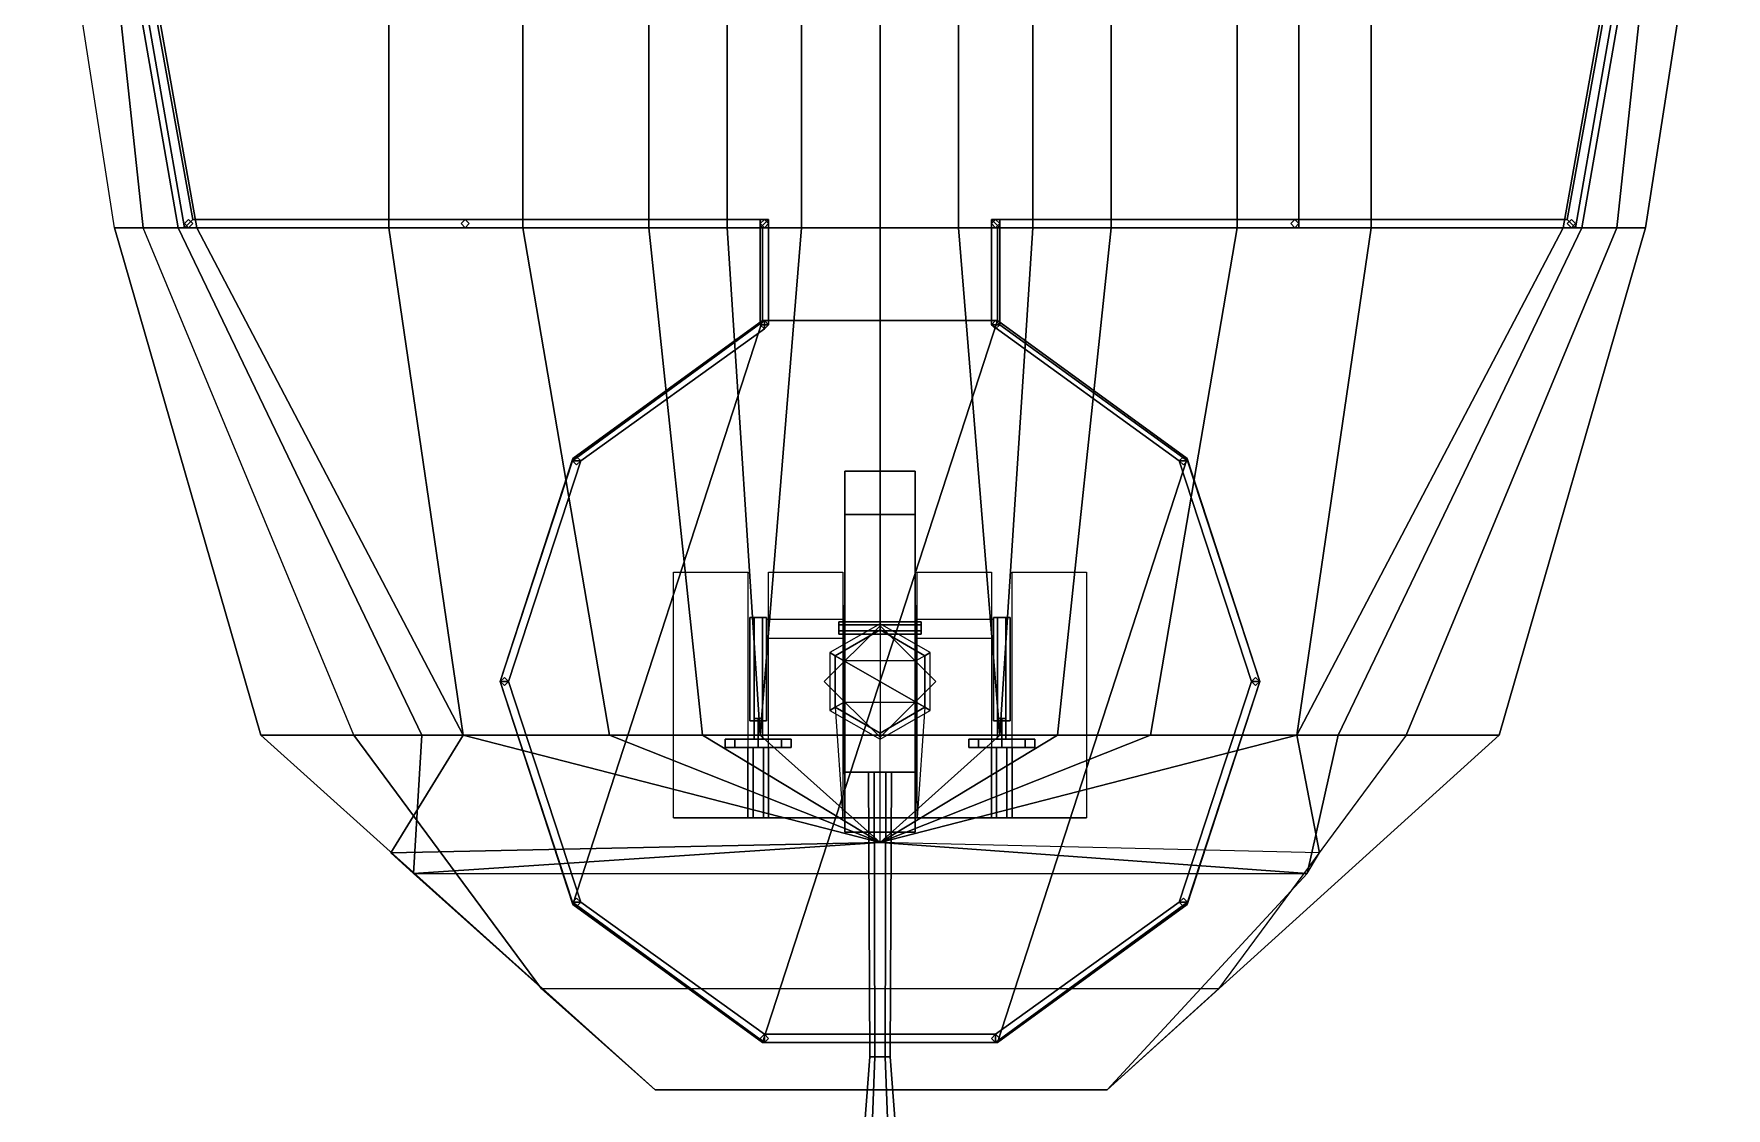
# Model space of a CAD drawing. Header units: millimetres. Extents: x -4.6 to 4.5, y -55.1 to 27.3.
# Drawn here: x -4.1 to 4.1, y -27.56 to -22.35 of the extents above; entities that cross this region are included whole.
import ezdxf

# ---------------------------------------------------------------- set-up
doc = ezdxf.new("R2010")
doc.units = ezdxf.units.MM
for name, color, linetype in [('gun', 1, 'Continuous'), ('h2', 7, 'Continuous'), ('sleeve', 5, 'Continuous'), ('turret', 2, 'Continuous')]:
    doc.layers.add(name, color=color, linetype=linetype)

msp = doc.modelspace()

# ---------------------------------------------------------------- linework, layer by layer
for points in [[(2.03, -23.29, 1.59), (2.03, -16.83, 1.02), (2.03, -16.83, 3.67), (2.03, -23.29, 4.07)], [(-4.1, -20.77, 2.39), (-3.84, -20.77, 1.37), (-3.4, -23.29, 1.59), (-3.71, -23.29, 2.63)], [(-3.84, -20.77, 1.37), (-3.76, -20.77, 1.09), (-3.31, -23.29, 1.28), (-3.4, -23.29, 1.59)], [(3.57, -23.29, 4.07), (3.84, -20.77, 3.92), (-3.84, -20.77, 3.92), (-3.57, -23.29, 4.07)], [(-3.57, -23.29, 4.07), (-3.84, -20.77, 3.92), (3.84, -20.77, 3.92), (3.57, -23.29, 4.07)], [(-3.76, -20.77, 1.09), (-2.38, -20.77, 0.19), (-2.38, -23.29, 0.8), (-3.31, -23.29, 1.28)], [(-2.38, -20.77, 0.19), (-1.73, -20.77, -0.29), (-1.73, -23.29, 0.56), (-2.38, -23.29, 0.8)], [(-1.73, -20.77, -0.29), (-1.12, -20.77, -0.92), (-1.12, -23.29, 0.38), (-1.73, -23.29, 0.56)], [(-1.12, -20.77, -0.92), (-0.74, -20.77, -1.61), (-0.74, -23.29, 0.3), (-1.12, -23.29, 0.38)], [(-0.74, -20.77, -1.61), (-0.38, -20.77, -2.73), (-0.38, -23.29, 0.22), (-0.74, -23.29, 0.3)], [(0, -23.29, 0.17), (-0.38, -23.29, 0.22), (-0.38, -20.77, -2.73), (0, -20.77, -4.35)], [(-3.37, -23.29, 4.87), (-3.6, -21.97, 4.8), (-3.56, -21.97, 4.8), (-3.33, -23.25, 4.87)], [(-3.33, -23.25, 4.87), (-3.56, -21.97, 4.8), (-3.6, -21.97, 4.8), (-3.37, -23.29, 4.87)], [(3.33, -23.25, 4.87), (3.56, -21.97, 4.8), (3.6, -21.97, 4.8), (3.37, -23.29, 4.87)], [(3.37, -23.29, 4.87), (3.6, -21.97, 4.8), (3.56, -21.97, 4.8), (3.33, -23.25, 4.87)], [(0, -22.44, -4.65), (0, -22.18, -4.67), (0, -22.18, -3.36), (0, -22.44, -3.75)], [(0, -22.44, -3.75), (0, -22.18, -3.36), (0, -22.18, -4.67), (0, -22.44, -4.65)], [(0, -23.02, -4.16), (0, -22.44, -3.75), (0, -22.44, -4.65), (0, -23.02, -4.59)], [(0, -23.02, -4.59), (0, -22.44, -4.65), (0, -22.44, -3.75), (0, -23.02, -4.16)], [(0, -23.6, -4.5), (0, -23.02, -4.59), (0, -23.02, -4.16), (0, -23.6, -3.99)], [(0, -23.6, -3.99), (0, -23.02, -4.16), (0, -23.02, -4.59), (0, -23.6, -4.5)], [(-0.58, -23.29, 4.87), (-3.37, -23.29, 4.87), (-3.33, -23.25, 4.87), (-0.54, -23.25, 4.87)], [(-0.54, -23.25, 4.87), (-3.33, -23.25, 4.87), (-3.37, -23.29, 4.87), (-0.58, -23.29, 4.87)], [(-3.35, -23.25, 4.06), (-3.37, -23.27, 4.06), (-3.37, -23.27, 4.87), (-3.35, -23.25, 4.87)], [(-3.37, -23.27, 4.06), (-3.35, -23.29, 4.06), (-3.35, -23.29, 4.87), (-3.37, -23.27, 4.87)], [(-3.33, -23.27, 4.06), (-3.35, -23.25, 4.06), (-3.35, -23.25, 4.87), (-3.33, -23.27, 4.87)], [(-3.35, -23.29, 4.06), (-3.33, -23.27, 4.06), (-3.33, -23.27, 4.87), (-3.35, -23.29, 4.87)], [(-2.01, -23.25, 4.06), (-2.03, -23.27, 4.06), (-2.03, -23.27, 4.87), (-2.01, -23.25, 4.87)], [(-2.03, -23.27, 4.06), (-2.01, -23.29, 4.06), (-2.01, -23.29, 4.87), (-2.03, -23.27, 4.87)], [(-1.99, -23.27, 4.06), (-2.01, -23.25, 4.06), (-2.01, -23.25, 4.87), (-1.99, -23.27, 4.87)], [(-2.01, -23.29, 4.06), (-1.99, -23.27, 4.06), (-1.99, -23.27, 4.87), (-2.01, -23.29, 4.87)], [(-0.58, -23.76, 5.47), (-0.58, -23.25, 4.87), (-0.54, -23.25, 4.87), (-0.54, -23.76, 5.47)], [(-0.54, -23.76, 5.47), (-0.54, -23.25, 4.87), (-0.58, -23.25, 4.87), (-0.58, -23.76, 5.47)], [(-0.56, -23.25, 4.06), (-0.58, -23.27, 4.06), (-0.58, -23.27, 4.87), (-0.56, -23.25, 4.87)], [(-0.58, -23.27, 4.06), (-0.56, -23.29, 4.06), (-0.56, -23.29, 4.87), (-0.58, -23.27, 4.87)], [(-0.54, -23.27, 4.06), (-0.56, -23.25, 4.06), (-0.56, -23.25, 4.87), (-0.54, -23.27, 4.87)], [(-0.56, -23.29, 4.06), (-0.54, -23.27, 4.06), (-0.54, -23.27, 4.87), (-0.56, -23.29, 4.87)], [(0.58, -23.76, 5.47), (0.58, -23.25, 4.87), (0.54, -23.25, 4.87), (0.54, -23.76, 5.47)], [(0.54, -23.76, 5.47), (0.54, -23.25, 4.87), (0.58, -23.25, 4.87), (0.58, -23.76, 5.47)], [(0.56, -23.25, 4.06), (0.54, -23.27, 4.06), (0.54, -23.27, 4.87), (0.56, -23.25, 4.87)], [(0.58, -23.29, 4.87), (3.37, -23.29, 4.87), (3.33, -23.25, 4.87), (0.54, -23.25, 4.87)], [(0.54, -23.25, 4.87), (3.33, -23.25, 4.87), (3.37, -23.29, 4.87), (0.58, -23.29, 4.87)], [(0.54, -23.27, 4.06), (0.56, -23.29, 4.06), (0.56, -23.29, 4.87), (0.54, -23.27, 4.87)], [(0.58, -23.27, 4.06), (0.56, -23.25, 4.06), (0.56, -23.25, 4.87), (0.58, -23.27, 4.87)], [(0.56, -23.29, 4.06), (0.58, -23.27, 4.06), (0.58, -23.27, 4.87), (0.56, -23.29, 4.87)], [(2.01, -23.25, 4.06), (1.99, -23.27, 4.06), (1.99, -23.27, 4.87), (2.01, -23.25, 4.87)], [(1.99, -23.27, 4.06), (2.01, -23.29, 4.06), (2.01, -23.29, 4.87), (1.99, -23.27, 4.87)], [(2.03, -23.27, 4.06), (2.01, -23.25, 4.06), (2.01, -23.25, 4.87), (2.03, -23.27, 4.87)], [(2.01, -23.29, 4.06), (2.03, -23.27, 4.06), (2.03, -23.27, 4.87), (2.01, -23.29, 4.87)], [(3.35, -23.25, 4.06), (3.33, -23.27, 4.06), (3.33, -23.27, 4.87), (3.35, -23.25, 4.87)], [(3.33, -23.27, 4.06), (3.35, -23.29, 4.06), (3.35, -23.29, 4.87), (3.33, -23.27, 4.87)], [(3.37, -23.27, 4.06), (3.35, -23.25, 4.06), (3.35, -23.25, 4.87), (3.37, -23.27, 4.87)], [(3.35, -23.29, 4.06), (3.37, -23.27, 4.06), (3.37, -23.27, 4.87), (3.35, -23.29, 4.87)], [(-3.71, -23.29, 2.63), (-3.4, -23.29, 1.59), (-2.22, -25.75, 1.73), (-3, -25.75, 2.77)], [(-3.57, -23.29, 4.07), (-3.71, -23.29, 2.63), (-3, -25.75, 2.77), (-2.55, -25.75, 4.15)], [(-3.4, -23.29, 1.59), (-3.31, -23.29, 1.28), (-2.02, -25.75, 1.46), (-2.22, -25.75, 1.73)], [(-3.31, -23.29, 1.28), (-2.38, -23.29, 0.8), (-2.02, -25.75, 1.46)], [(-2.38, -23.29, 0.8), (-1.73, -23.29, 0.56), (-1.31, -25.75, 1.31), (-2.02, -25.75, 1.46)], [(-1.73, -23.29, 0.56), (-1.12, -23.29, 0.38), (-0.86, -25.75, 1.25), (-1.31, -25.75, 1.31)], [(-1.12, -23.29, 0.38), (-0.74, -23.29, 0.3), (-0.58, -25.75, 1.24), (-0.86, -25.75, 1.25)], [(-0.74, -23.29, 0.3), (-0.38, -23.29, 0.22), (-0.58, -25.75, 1.24)], [(0, -25.75, 1.24), (-0.58, -25.75, 1.24), (-0.38, -23.29, 0.22), (0, -23.29, 0.17)], [(-0.5686, -23.74, 4.66), (-0.5686, -23.29, 4.07), (0.5686, -23.29, 4.07), (0.5686, -23.74, 4.66)], [(0.5686, -23.74, 4.66), (0.5686, -23.29, 4.07), (-0.5686, -23.29, 4.07), (-0.5686, -23.74, 4.66)], [(0, -24.1, -4.39), (0, -23.6, -4.5), (0, -23.6, -3.99), (0, -24.1, -3.99)], [(0, -24.1, -3.99), (0, -23.6, -3.99), (0, -23.6, -4.5), (0, -24.1, -4.39)], [(0, -24.2, -0.01), (0, -23.61, -0.01), (0, -23.61, -0.15), (0, -24.2, -0.15)], [(0, -24.2, -0.15), (0, -23.61, -0.15), (0, -23.61, -0.01), (0, -24.2, -0.01)], [(0, -24.94, -3.87), (0, -23.64, -3.87), (0, -23.64, -0.15), (0, -24.94, -0.15)], [(0, -24.94, -0.15), (0, -23.64, -0.15), (0, -23.64, -3.87), (0, -24.94, -3.87)], [(-1.4886, -26.5715, 4.66), (-0.5686, -23.7401, 4.66), (-1.4886, -24.4085, 4.66), (-1.84, -25.49, 4.66)], [(-1.84, -25.49, 4.66), (-1.4886, -24.4085, 4.66), (-0.5686, -23.7401, 4.66), (-1.4886, -26.5715, 4.66)], [(-1.45, -24.42, 5.47), (-0.56, -23.78, 5.47), (-0.56, -23.74, 5.47), (-1.49, -24.42, 5.47)], [(-1.49, -24.42, 5.47), (-0.56, -23.74, 5.47), (-0.56, -23.78, 5.47), (-1.45, -24.42, 5.47)], [(-0.5686, -27.2399, 4.66), (0.5686, -23.7401, 4.66), (-0.5686, -23.7401, 4.66), (-1.4886, -26.5715, 4.66)], [(-1.4886, -26.5715, 4.66), (-0.5686, -23.7401, 4.66), (0.5686, -23.7401, 4.66), (-0.5686, -27.2399, 4.66)], [(-0.56, -23.74, 4.66), (-0.58, -23.76, 4.66), (-0.58, -23.76, 5.47), (-0.56, -23.74, 5.47)], [(-0.58, -23.76, 4.66), (-0.56, -23.78, 4.66), (-0.56, -23.78, 5.47), (-0.58, -23.76, 5.47)], [(0.5686, -27.2399, 4.66), (1.4886, -24.4085, 4.66), (0.5686, -23.7401, 4.66), (-0.5686, -27.2399, 4.66)], [(-0.5686, -27.2399, 4.66), (0.5686, -23.7401, 4.66), (1.4886, -24.4085, 4.66), (0.5686, -27.2399, 4.66)], [(-0.54, -23.76, 4.66), (-0.56, -23.74, 4.66), (-0.56, -23.74, 5.47), (-0.54, -23.76, 5.47)], [(-0.56, -23.78, 4.66), (-0.54, -23.76, 4.66), (-0.54, -23.76, 5.47), (-0.56, -23.78, 5.47)], [(0.56, -23.74, 4.66), (0.54, -23.76, 4.66), (0.54, -23.76, 5.47), (0.56, -23.74, 5.47)], [(1.45, -24.42, 5.47), (0.54, -23.76, 5.47), (0.58, -23.76, 5.47), (1.49, -24.42, 5.47)], [(1.49, -24.42, 5.47), (0.58, -23.76, 5.47), (0.54, -23.76, 5.47), (1.45, -24.42, 5.47)], [(0.54, -23.76, 4.66), (0.56, -23.78, 4.66), (0.56, -23.78, 5.47), (0.54, -23.76, 5.47)], [(0.58, -23.76, 4.66), (0.56, -23.74, 4.66), (0.56, -23.74, 5.47), (0.58, -23.76, 5.47)], [(0.56, -23.78, 4.66), (0.58, -23.76, 4.66), (0.58, -23.76, 5.47), (0.56, -23.78, 5.47)], [(0, -23.99, -0.01), (0, -23.82, -0.01), (0, -23.82, 0.41), (0, -23.99, 0.48)], [(0, -23.99, 0.48), (0, -23.82, 0.41), (0, -23.82, -0.01), (0, -23.99, -0.01)], [(0, -24.94, -4.12), (0, -24.18, -4.35), (0, -24.18, -3.87), (0, -24.94, -3.87)], [(0, -24.94, -3.87), (0, -24.18, -3.87), (0, -24.18, -4.35), (0, -24.94, -4.12)], [(-1.8, -25.49, 5.47), (-1.45, -24.42, 5.47), (-1.49, -24.42, 5.47), (-1.84, -25.49, 5.47)], [(-1.84, -25.49, 5.47), (-1.49, -24.42, 5.47), (-1.45, -24.42, 5.47), (-1.8, -25.49, 5.47)], [(-1.47, -24.4, 4.66), (-1.49, -24.42, 4.66), (-1.49, -24.42, 5.47), (-1.47, -24.4, 5.47)], [(-1.49, -24.42, 4.66), (-1.47, -24.44, 4.66), (-1.47, -24.44, 5.47), (-1.49, -24.42, 5.47)], [(-1.45, -24.42, 4.66), (-1.47, -24.4, 4.66), (-1.47, -24.4, 5.47), (-1.45, -24.42, 5.47)], [(-1.47, -24.44, 4.66), (-1.45, -24.42, 4.66), (-1.45, -24.42, 5.47), (-1.47, -24.44, 5.47)], [(1.4886, -26.5715, 4.66), (1.84, -25.49, 4.66), (1.4886, -24.4085, 4.66), (0.5686, -27.2399, 4.66)], [(0.5686, -27.2399, 4.66), (1.4886, -24.4085, 4.66), (1.84, -25.49, 4.66), (1.4886, -26.5715, 4.66)], [(1.47, -24.4, 4.66), (1.45, -24.42, 4.66), (1.45, -24.42, 5.47), (1.47, -24.4, 5.47)], [(1.84, -25.49, 5.47), (1.49, -24.42, 5.47), (1.45, -24.42, 5.47), (1.8, -25.49, 5.47)], [(1.8, -25.49, 5.47), (1.45, -24.42, 5.47), (1.49, -24.42, 5.47), (1.84, -25.49, 5.47)], [(1.45, -24.42, 4.66), (1.47, -24.44, 4.66), (1.47, -24.44, 5.47), (1.45, -24.42, 5.47)], [(1.49, -24.42, 4.66), (1.47, -24.4, 4.66), (1.47, -24.4, 5.47), (1.49, -24.42, 5.47)], [(1.47, -24.44, 4.66), (1.49, -24.42, 4.66), (1.49, -24.42, 5.47), (1.47, -24.44, 5.47)], [(0, -25.22, -0.42), (0, -24.94, -0.15), (0, -24.94, -4.12), (0, -25.24, -3.87)], [(0, -25.24, -3.87), (0, -24.94, -4.12), (0, -24.94, -0.15), (0, -25.22, -0.42)], [(0, -25.22, 4.13), (-0.27, -25.49, 4.14), (-0.27, -25.49, 4.66), (0, -25.22, 4.66)], [(0.27, -25.49, 4.14), (0, -25.22, 4.13), (0, -25.22, 4.66), (0.27, -25.49, 4.66)], [(-1.82, -25.47, 4.66), (-1.84, -25.49, 4.66), (-1.84, -25.49, 5.47), (-1.82, -25.47, 5.47)], [(-1.49, -26.56, 5.47), (-1.84, -25.49, 5.47), (-1.8, -25.49, 5.47), (-1.45, -26.56, 5.47)], [(-1.45, -26.56, 5.47), (-1.8, -25.49, 5.47), (-1.84, -25.49, 5.47), (-1.49, -26.56, 5.47)], [(-1.84, -25.49, 4.66), (-1.82, -25.51, 4.66), (-1.82, -25.51, 5.47), (-1.84, -25.49, 5.47)], [(-1.8, -25.49, 4.66), (-1.82, -25.47, 4.66), (-1.82, -25.47, 5.47), (-1.8, -25.49, 5.47)], [(-1.82, -25.51, 4.66), (-1.8, -25.49, 4.66), (-1.8, -25.49, 5.47), (-1.82, -25.51, 5.47)], [(-0.27, -25.49, 4.14), (0, -25.76, 4.15), (0, -25.76, 4.66), (-0.27, -25.49, 4.66)], [(0, -25.76, 4.15), (0.27, -25.49, 4.14), (0.27, -25.49, 4.66), (0, -25.76, 4.66)], [(1.45, -26.56, 5.47), (1.8, -25.49, 5.47), (1.84, -25.49, 5.47), (1.49, -26.56, 5.47)], [(1.49, -26.56, 5.47), (1.84, -25.49, 5.47), (1.8, -25.49, 5.47), (1.45, -26.56, 5.47)], [(1.82, -25.47, 4.66), (1.8, -25.49, 4.66), (1.8, -25.49, 5.47), (1.82, -25.47, 5.47)], [(1.8, -25.49, 4.66), (1.82, -25.51, 4.66), (1.82, -25.51, 5.47), (1.8, -25.49, 5.47)], [(1.84, -25.49, 4.66), (1.82, -25.47, 4.66), (1.82, -25.47, 5.47), (1.84, -25.49, 5.47)], [(1.82, -25.51, 4.66), (1.84, -25.49, 4.66), (1.84, -25.49, 5.47), (1.82, -25.51, 5.47)], [(0, -26.27, 1.48), (0, -26.27, 1.48), (0.58, -25.75, 1.24)], [(0, -25.75, 1.24), (0.58, -25.75, 1.24), (0, -26.27, 1.48)], [(0, -26.27, 1.48), (0, -26.27, 1.48), (0.58, -25.75, 1.24), (0.86, -25.75, 1.25)], [(0, -26.27, 1.48), (0, -26.27, 1.48), (0.86, -25.75, 1.25), (1.31, -25.75, 1.31)], [(2.13, -26.32, 1.54), (0, -26.27, 1.48), (2.02, -25.75, 1.46)], [(0, -26.27, 1.48), (0, -26.27, 1.48), (1.31, -25.75, 1.31), (2.02, -25.75, 1.46)], [(1.64, -26.98, 4.27), (1.1, -27.47, 3.08), (3, -25.75, 2.77), (2.55, -25.75, 4.15)], [(1.1, -27.47, 3.08), (2.07, -26.42, 1.84), (2.22, -25.75, 1.73), (3, -25.75, 2.77)], [(2.07, -26.42, 1.84), (2.13, -26.32, 1.54), (2.02, -25.75, 1.46), (2.22, -25.75, 1.73)], [(-1.09, -27.47, 3.08), (-2.26, -26.42, 1.84), (2.07, -26.42, 1.84), (1.1, -27.47, 3.08)], [(-1.47, -26.54, 4.66), (-1.49, -26.56, 4.66), (-1.49, -26.56, 5.47), (-1.47, -26.54, 5.47)], [(-1.49, -26.56, 5.47), (-0.56, -27.24, 5.47), (-0.56, -27.2, 5.47), (-1.45, -26.56, 5.47)], [(-1.45, -26.56, 5.47), (-0.56, -27.2, 5.47), (-0.56, -27.24, 5.47), (-1.49, -26.56, 5.47)], [(-1.49, -26.56, 4.66), (-1.47, -26.58, 4.66), (-1.47, -26.58, 5.47), (-1.49, -26.56, 5.47)], [(-1.45, -26.56, 4.66), (-1.47, -26.54, 4.66), (-1.47, -26.54, 5.47), (-1.45, -26.56, 5.47)], [(-1.47, -26.58, 4.66), (-1.45, -26.56, 4.66), (-1.45, -26.56, 5.47), (-1.47, -26.58, 5.47)], [(1.45, -26.56, 5.47), (0.56, -27.2, 5.47), (0.56, -27.24, 5.47), (1.49, -26.56, 5.47)], [(1.49, -26.56, 5.47), (0.56, -27.24, 5.47), (0.56, -27.2, 5.47), (1.45, -26.56, 5.47)], [(1.47, -26.54, 4.66), (1.45, -26.56, 4.66), (1.45, -26.56, 5.47), (1.47, -26.54, 5.47)], [(1.45, -26.56, 4.66), (1.47, -26.58, 4.66), (1.47, -26.58, 5.47), (1.45, -26.56, 5.47)], [(1.49, -26.56, 4.66), (1.47, -26.54, 4.66), (1.47, -26.54, 5.47), (1.49, -26.56, 5.47)], [(1.47, -26.58, 4.66), (1.49, -26.56, 4.66), (1.49, -26.56, 5.47), (1.47, -26.58, 5.47)], [(-1.64, -26.98, 4.27), (-1.09, -27.47, 3.08), (1.1, -27.47, 3.08), (1.64, -26.98, 4.27)], [(-0.56, -27.2, 4.66), (-0.58, -27.22, 4.66), (-0.58, -27.22, 5.47), (-0.56, -27.2, 5.47)], [(-0.58, -27.22, 4.66), (-0.56, -27.24, 4.66), (-0.56, -27.24, 5.47), (-0.58, -27.22, 5.47)], [(0.56, -27.24, 5.47), (-0.56, -27.24, 5.47), (-0.56, -27.2, 5.47), (0.56, -27.2, 5.47)], [(0.56, -27.2, 5.47), (-0.56, -27.2, 5.47), (-0.56, -27.24, 5.47), (0.56, -27.24, 5.47)], [(-0.54, -27.22, 4.66), (-0.56, -27.2, 4.66), (-0.56, -27.2, 5.47), (-0.54, -27.22, 5.47)], [(-0.56, -27.24, 4.66), (-0.54, -27.22, 4.66), (-0.54, -27.22, 5.47), (-0.56, -27.24, 5.47)], [(0.56, -27.2, 4.66), (0.54, -27.22, 4.66), (0.54, -27.22, 5.47), (0.56, -27.2, 5.47)], [(0.54, -27.22, 4.66), (0.56, -27.24, 4.66), (0.56, -27.24, 5.47), (0.54, -27.22, 5.47)], [(0.58, -27.22, 4.66), (0.56, -27.2, 4.66), (0.56, -27.2, 5.47), (0.58, -27.22, 5.47)], [(0.56, -27.24, 4.66), (0.58, -27.22, 4.66), (0.58, -27.22, 5.47), (0.56, -27.24, 5.47)]]:
    msp.add_3dface(points)
at = {"layer": 'gun'}
for points in [[(-0.05, -27.31, 6.37), (-0.025, -27.31, 6.4133), (-0.0275, -25.93, 6.4176), (-0.055, -25.93, 6.37)], [(-0.025, -27.31, 6.3267), (-0.05, -27.31, 6.37), (-0.055, -25.93, 6.37), (-0.0275, -25.93, 6.3224)], [(0.025, -27.31, 6.3267), (-0.025, -27.31, 6.3267), (-0.0275, -25.93, 6.3224), (0.0275, -25.93, 6.3224)], [(-0.025, -27.31, 6.4133), (0.025, -27.31, 6.4133), (0.0275, -25.93, 6.4176), (-0.0275, -25.93, 6.4176)], [(0.025, -27.31, 6.4133), (0.05, -27.31, 6.37), (0.055, -25.93, 6.37), (0.0275, -25.93, 6.4176)], [(0.05, -27.31, 6.37), (0.025, -27.31, 6.3267), (0.0275, -25.93, 6.3224), (0.055, -25.93, 6.37)], [(-0.0375, -27.65, 6.305), (-0.075, -27.65, 6.37), (-0.05, -27.31, 6.37), (-0.025, -27.31, 6.3267)], [(-0.075, -27.65, 6.37), (-0.0375, -27.65, 6.435), (-0.025, -27.31, 6.4133), (-0.05, -27.31, 6.37)], [(-0.05, -27.31, 6.37), (-0.025, -27.31, 6.3267), (0.025, -27.31, 6.3267), (-0.025, -27.31, 6.4133)], [(0.0375, -27.65, 6.305), (-0.0375, -27.65, 6.305), (-0.025, -27.31, 6.3267), (0.025, -27.31, 6.3267)], [(-0.0375, -27.65, 6.435), (0.0375, -27.65, 6.435), (0.025, -27.31, 6.4133), (-0.025, -27.31, 6.4133)], [(-0.025, -27.31, 6.4133), (0.025, -27.31, 6.3267), (0.05, -27.31, 6.37), (0.025, -27.31, 6.4133)], [(0.075, -27.65, 6.37), (0.0375, -27.65, 6.305), (0.025, -27.31, 6.3267), (0.05, -27.31, 6.37)], [(0.0375, -27.65, 6.435), (0.075, -27.65, 6.37), (0.05, -27.31, 6.37), (0.025, -27.31, 6.4133)]]:
    msp.add_3dface(points, dxfattribs=at)
at = {"layer": 'h2'}
for points in [[(3.71, -23.29, 2.63), (-3.71, -23.29, 2.63), (-4.1, -20.77, 2.39), (4.1, -20.77, 2.39)], [(0, -23.29, 0.17), (0.38, -23.29, 0.22), (0.38, -20.77, -2.73), (0, -20.77, -4.35)], [(0.74, -20.77, -1.61), (0.38, -20.77, -2.73), (0.38, -23.29, 0.22), (0.74, -23.29, 0.3)], [(1.12, -20.77, -0.92), (0.74, -20.77, -1.61), (0.74, -23.29, 0.3), (1.12, -23.29, 0.38)], [(1.73, -20.77, -0.29), (1.12, -20.77, -0.92), (1.12, -23.29, 0.38), (1.73, -23.29, 0.56)], [(2.38, -20.77, 0.19), (1.73, -20.77, -0.29), (1.73, -23.29, 0.56), (2.38, -23.29, 0.8)], [(3.76, -20.77, 1.09), (2.38, -20.77, 0.19), (2.38, -23.29, 0.8), (3.31, -23.29, 1.28)], [(3.84, -20.77, 1.37), (3.76, -20.77, 1.09), (3.31, -23.29, 1.28), (3.4, -23.29, 1.59)], [(4.1, -20.77, 2.39), (3.84, -20.77, 1.37), (3.4, -23.29, 1.59), (3.71, -23.29, 2.63)], [(3.57, -23.29, 4.07), (-3.57, -23.29, 4.07), (-3.71, -23.29, 2.63), (3.71, -23.29, 2.63)], [(2.55, -25.75, 4.15), (-2.55, -25.75, 4.15), (-3.57, -23.29, 4.07), (3.57, -23.29, 4.07)], [(0, -25.75, 1.24), (0.58, -25.75, 1.24), (0.38, -23.29, 0.22), (0, -23.29, 0.17)], [(0.74, -23.29, 0.3), (0.38, -23.29, 0.22), (0.58, -25.75, 1.24)], [(1.12, -23.29, 0.38), (0.74, -23.29, 0.3), (0.58, -25.75, 1.24), (0.86, -25.75, 1.25)], [(1.73, -23.29, 0.56), (1.12, -23.29, 0.38), (0.86, -25.75, 1.25), (1.31, -25.75, 1.31)], [(2.38, -23.29, 0.8), (1.73, -23.29, 0.56), (1.31, -25.75, 1.31), (2.02, -25.75, 1.46)], [(3.31, -23.29, 1.28), (2.38, -23.29, 0.8), (2.02, -25.75, 1.46)], [(3.4, -23.29, 1.59), (3.31, -23.29, 1.28), (2.02, -25.75, 1.46), (2.22, -25.75, 1.73)], [(3.71, -23.29, 2.63), (3.4, -23.29, 1.59), (2.22, -25.75, 1.73), (3, -25.75, 2.77)], [(3.57, -23.29, 4.07), (3.71, -23.29, 2.63), (3, -25.75, 2.77), (2.55, -25.75, 4.15)], [(-1.64, -26.98, 4.27), (-1.09, -27.47, 3.08), (-3, -25.75, 2.77), (-2.55, -25.75, 4.15)], [(-1.09, -27.47, 3.08), (-2.26, -26.42, 1.84), (-2.22, -25.75, 1.73), (-3, -25.75, 2.77)], [(1.64, -26.98, 4.27), (-1.64, -26.98, 4.27), (-2.55, -25.75, 4.15), (2.55, -25.75, 4.15)], [(-2.37, -26.32, 1.54), (0, -26.27, 1.48), (-2.02, -25.75, 1.46)], [(-2.26, -26.42, 1.84), (-2.37, -26.32, 1.54), (-2.02, -25.75, 1.46), (-2.22, -25.75, 1.73)], [(0, -26.27, 1.48), (0, -26.27, 1.48), (-1.31, -25.75, 1.31), (-2.02, -25.75, 1.46)], [(0, -26.27, 1.48), (0, -26.27, 1.48), (-0.86, -25.75, 1.25), (-1.31, -25.75, 1.31)], [(0, -26.27, 1.48), (0, -26.27, 1.48), (-0.58, -25.75, 1.24), (-0.86, -25.75, 1.25)], [(0, -26.27, 1.48), (0, -26.27, 1.48), (-0.58, -25.75, 1.24)], [(0, -25.75, 1.24), (-0.58, -25.75, 1.24), (0, -26.27, 1.48)], [(-2.26, -26.42, 1.84), (0, -26.27, 1.48), (-2.37, -26.32, 1.54)], [(2.07, -26.42, 1.84), (0, -26.27, 1.48), (-2.26, -26.42, 1.84)], [(2.13, -26.32, 1.54), (0, -26.27, 1.48), (2.07, -26.42, 1.84)]]:
    msp.add_3dface(points, dxfattribs=at)
at = {"layer": 'sleeve'}
for points in [[(0.17, -24.47, 6.47), (0.17, -24.47, 6.18), (-0.17, -24.47, 6.18), (-0.17, -24.47, 6.47)], [(-0.17, -24.47, 6.47), (-0.17, -24.47, 6.18), (-0.17, -24.68, 6.18), (-0.17, -24.68, 6.47)], [(-0.17, -24.68, 6.18), (-0.17, -24.47, 6.18), (0.17, -24.47, 6.18), (0.17, -24.68, 6.18)], [(0.17, -24.68, 6.47), (0.17, -24.47, 6.47), (-0.17, -24.47, 6.47), (-0.17, -24.68, 6.47)], [(0.17, -24.68, 6.18), (0.17, -24.47, 6.18), (0.17, -24.47, 6.47), (0.17, -24.68, 6.47)], [(-0.17, -24.68, 6.57), (-0.17, -24.68, 6.03), (-0.17, -26.22, 6.03), (-0.17, -25.93, 6.57)], [(0.17, -24.68, 6.57), (0.17, -24.68, 6.03), (-0.17, -24.68, 6.03), (-0.17, -24.68, 6.57)], [(-0.17, -26.22, 6.03), (-0.17, -24.68, 6.03), (0.17, -24.68, 6.03), (0.17, -26.22, 6.03)], [(0.17, -25.93, 6.57), (0.17, -24.68, 6.57), (-0.17, -24.68, 6.57), (-0.17, -25.93, 6.57)], [(0.17, -26.22, 6.03), (0.17, -24.68, 6.03), (0.17, -24.68, 6.57), (0.17, -25.93, 6.57)], [(-0.63, -25.68, 6.46), (-0.61, -25.68, 6.4946), (-0.61, -25.18, 6.4946), (-0.63, -25.18, 6.46)], [(-0.61, -25.68, 6.4254), (-0.63, -25.68, 6.46), (-0.63, -25.18, 6.46), (-0.61, -25.18, 6.4254)], [(-0.61, -25.18, 6.4946), (-0.57, -25.18, 6.4946), (-0.55, -25.18, 6.46), (-0.63, -25.18, 6.46)], [(-0.63, -25.18, 6.46), (-0.55, -25.18, 6.46), (-0.57, -25.18, 6.4254), (-0.61, -25.18, 6.4254)], [(-0.61, -25.68, 6.4946), (-0.57, -25.68, 6.4946), (-0.57, -25.18, 6.4946), (-0.61, -25.18, 6.4946)], [(-0.57, -25.68, 6.4254), (-0.61, -25.68, 6.4254), (-0.61, -25.18, 6.4254), (-0.57, -25.18, 6.4254)], [(-0.57, -25.68, 6.4946), (-0.55, -25.68, 6.46), (-0.55, -25.18, 6.46), (-0.57, -25.18, 6.4946)], [(-0.55, -25.68, 6.46), (-0.57, -25.68, 6.4254), (-0.57, -25.18, 6.4254), (-0.55, -25.18, 6.46)], [(-0.17, -25.28, 6.46), (-0.17, -25.19, 6.46), (-0.55, -25.19, 6.46), (-0.55, -25.28, 6.46)], [(-0.2, -25.215, 6.334), (-0.2, -25.245, 6.334), (-0.2, -25.26, 6.36), (-0.2, -25.2, 6.36)], [(-0.2, -25.2, 6.36), (-0.2, -25.26, 6.36), (-0.2, -25.245, 6.386), (-0.2, -25.215, 6.386)], [(-0.2, -25.215, 6.334), (-0.2, -25.2, 6.36), (0.2, -25.2, 6.36), (0.2, -25.215, 6.334)], [(-0.2, -25.2, 6.36), (-0.2, -25.215, 6.386), (0.2, -25.215, 6.386), (0.2, -25.2, 6.36)], [(-0.2, -25.245, 6.334), (-0.2, -25.215, 6.334), (0.2, -25.215, 6.334), (0.2, -25.245, 6.334)], [(-0.2, -25.215, 6.386), (-0.2, -25.245, 6.386), (0.2, -25.245, 6.386), (0.2, -25.215, 6.386)], [(-0.2, -25.26, 6.36), (-0.2, -25.245, 6.334), (0.2, -25.245, 6.334), (0.2, -25.26, 6.36)], [(-0.2, -25.245, 6.386), (-0.2, -25.26, 6.36), (0.2, -25.26, 6.36), (0.2, -25.245, 6.386)], [(0.55, -25.28, 6.46), (0.55, -25.19, 6.46), (0.17, -25.19, 6.46), (0.17, -25.28, 6.46)], [(0.2, -25.2, 6.36), (0.2, -25.26, 6.36), (0.2, -25.245, 6.334), (0.2, -25.215, 6.334)], [(0.2, -25.215, 6.386), (0.2, -25.245, 6.386), (0.2, -25.26, 6.36), (0.2, -25.2, 6.36)], [(0.55, -25.18, 6.46), (0.63, -25.18, 6.46), (0.61, -25.18, 6.4254), (0.57, -25.18, 6.4254)], [(0.57, -25.18, 6.4946), (0.61, -25.18, 6.4946), (0.63, -25.18, 6.46), (0.55, -25.18, 6.46)], [(0.57, -25.68, 6.4254), (0.55, -25.68, 6.46), (0.55, -25.18, 6.46), (0.57, -25.18, 6.4254)], [(0.55, -25.68, 6.46), (0.57, -25.68, 6.4946), (0.57, -25.18, 6.4946), (0.55, -25.18, 6.46)], [(0.61, -25.68, 6.4254), (0.57, -25.68, 6.4254), (0.57, -25.18, 6.4254), (0.61, -25.18, 6.4254)], [(0.57, -25.68, 6.4946), (0.61, -25.68, 6.4946), (0.61, -25.18, 6.4946), (0.57, -25.18, 6.4946)], [(0.63, -25.68, 6.46), (0.61, -25.68, 6.4254), (0.61, -25.18, 6.4254), (0.63, -25.18, 6.46)], [(0.61, -25.68, 6.4946), (0.63, -25.68, 6.46), (0.63, -25.18, 6.46), (0.61, -25.18, 6.4946)], [(-0.63, -25.68, 6.46), (-0.55, -25.68, 6.46), (-0.57, -25.68, 6.4946), (-0.61, -25.68, 6.4946)], [(-0.61, -25.68, 6.4254), (-0.57, -25.68, 6.4254), (-0.55, -25.68, 6.46), (-0.63, -25.68, 6.46)], [(0.57, -25.68, 6.4254), (0.61, -25.68, 6.4254), (0.63, -25.68, 6.46), (0.55, -25.68, 6.46)], [(0.55, -25.68, 6.46), (0.63, -25.68, 6.46), (0.61, -25.68, 6.4946), (0.57, -25.68, 6.4946)], [(-0.17, -25.93, 6.57), (-0.17, -26.22, 6.03), (0.17, -26.22, 6.03), (0.17, -25.93, 6.57)]]:
    msp.add_3dface(points, dxfattribs=at)
at = {"layer": 'turret'}
for points in [[(-0.64, -26.15, 6.2), (-1, -26.15, 6.2), (-1, -24.96, 6.73), (-0.64, -24.96, 6.73)], [(-0.18, -26.15, 6.2), (-0.54, -26.15, 6.2), (-0.54, -24.96, 6.73), (-0.18, -24.96, 6.73)], [(0.54, -26.15, 6.2), (0.18, -26.15, 6.2), (0.18, -24.96, 6.73), (0.54, -24.96, 6.73)], [(1, -26.15, 6.2), (0.64, -26.15, 6.2), (0.64, -24.96, 6.73), (1, -24.96, 6.73)], [(-0.1732, -25.53, 6.09), (-0.1732, -25.34, 6.09), (-0.1732, -25.12, 6.43), (-0.1732, -25.24, 6.43)], [(0.1732, -25.53, 6.09), (0.1732, -25.34, 6.09), (0.1732, -25.12, 6.43), (0.1732, -25.24, 6.43)], [(0, -25.21, 4.66), (-0.2425, -25.35, 4.66), (-0.2165, -25.365, 4.71), (0, -25.24, 4.71)], [(0.2165, -25.365, 4.71), (0, -25.24, 4.71), (-0.2165, -25.365, 4.71), (0.2165, -25.615, 4.71)], [(0.2425, -25.35, 4.66), (0, -25.21, 4.66), (0, -25.24, 4.71), (0.2165, -25.365, 4.71)], [(-0.2425, -25.35, 4.66), (-0.2425, -25.63, 4.66), (-0.2165, -25.615, 4.71), (-0.2165, -25.365, 4.71)], [(-0.2165, -25.365, 4.71), (-0.2165, -25.615, 4.71), (-0.1732, -25.59, 5.95), (-0.1732, -25.39, 5.95)], [(0.2165, -25.615, 4.71), (-0.2165, -25.365, 4.71), (-0.2165, -25.615, 4.71), (0, -25.74, 4.71)], [(-0.1732, -25.59, 5.95), (-0.1732, -25.39, 5.95), (-0.1732, -25.34, 6.09), (-0.1732, -25.53, 6.09)], [(0.1732, -25.59, 5.95), (0.1732, -25.39, 5.95), (-0.1732, -25.39, 5.95), (-0.1732, -25.59, 5.95)], [(0.1732, -25.59, 5.95), (0.1732, -25.39, 5.95), (0.1732, -25.34, 6.09), (0.1732, -25.53, 6.09)], [(0.2165, -25.615, 4.71), (0.2165, -25.365, 4.71), (0.1732, -25.39, 5.95), (0.1732, -25.59, 5.95)], [(0.2425, -25.63, 4.66), (0.2425, -25.35, 4.66), (0.2165, -25.365, 4.71), (0.2165, -25.615, 4.71)], [(-0.2425, -25.63, 4.66), (0, -25.77, 4.66), (0, -25.74, 4.71), (-0.2165, -25.615, 4.71)], [(-0.2165, -25.615, 4.71), (-0.18, -26.15, 4.85), (-0.18, -26.15, 5.89), (-0.1732, -25.59, 5.95)], [(0, -25.77, 4.66), (0.2425, -25.63, 4.66), (0.2165, -25.615, 4.71), (0, -25.74, 4.71)], [(0.2165, -25.615, 4.71), (0.18, -26.15, 4.85), (0.18, -26.15, 5.89), (0.1732, -25.59, 5.95)], [(-0.57, -25.67, 5.54), (-0.59, -25.67, 5.52), (-0.61, -25.67, 5.54), (-0.59, -25.67, 5.56)], [(-0.61, -25.77, 5.54), (-0.59, -25.77, 5.56), (-0.59, -25.67, 5.56), (-0.61, -25.67, 5.54)], [(-0.59, -25.77, 5.52), (-0.61, -25.77, 5.54), (-0.61, -25.67, 5.54), (-0.59, -25.67, 5.52)], [(-0.59, -25.77, 5.56), (-0.57, -25.77, 5.54), (-0.57, -25.67, 5.54), (-0.59, -25.67, 5.56)], [(-0.57, -25.77, 5.54), (-0.59, -25.77, 5.52), (-0.59, -25.67, 5.52), (-0.57, -25.67, 5.54)], [(0.59, -25.77, 5.52), (0.57, -25.77, 5.54), (0.57, -25.67, 5.54), (0.59, -25.67, 5.52)], [(0.57, -25.77, 5.54), (0.59, -25.77, 5.56), (0.59, -25.67, 5.56), (0.57, -25.67, 5.54)], [(0.61, -25.67, 5.54), (0.59, -25.67, 5.52), (0.57, -25.67, 5.54), (0.59, -25.67, 5.56)], [(0.61, -25.77, 5.54), (0.59, -25.77, 5.52), (0.59, -25.67, 5.52), (0.61, -25.67, 5.54)], [(0.59, -25.77, 5.56), (0.61, -25.77, 5.54), (0.61, -25.67, 5.54), (0.59, -25.67, 5.56)], [(-0.43, -25.77, 5.66), (-0.7031, -25.77, 5.5469), (-0.75, -25.77, 5.66), (-0.4769, -25.77, 5.7731)], [(-0.7031, -25.81, 5.5469), (-0.75, -25.81, 5.66), (-0.75, -25.77, 5.66), (-0.7031, -25.77, 5.5469)], [(-0.4769, -25.77, 5.7731), (-0.75, -25.77, 5.66), (-0.7031, -25.77, 5.7731), (-0.59, -25.77, 5.82)], [(-0.75, -25.81, 5.66), (-0.7031, -25.81, 5.7731), (-0.7031, -25.77, 5.7731), (-0.75, -25.77, 5.66)], [(-0.4769, -25.81, 5.7731), (-0.75, -25.81, 5.66), (-0.7031, -25.81, 5.5469), (-0.43, -25.81, 5.66)], [(-0.59, -25.81, 5.82), (-0.7031, -25.81, 5.7731), (-0.75, -25.81, 5.66), (-0.4769, -25.81, 5.7731)], [(-0.4769, -25.77, 5.5469), (-0.59, -25.77, 5.5), (-0.7031, -25.77, 5.5469), (-0.43, -25.77, 5.66)], [(-0.59, -25.81, 5.5), (-0.7031, -25.81, 5.5469), (-0.7031, -25.77, 5.5469), (-0.59, -25.77, 5.5)], [(-0.7031, -25.81, 5.7731), (-0.59, -25.81, 5.82), (-0.59, -25.77, 5.82), (-0.7031, -25.77, 5.7731)], [(-0.43, -25.81, 5.66), (-0.7031, -25.81, 5.5469), (-0.59, -25.81, 5.5), (-0.4769, -25.81, 5.5469)], [(-0.615, -26.15, 5.6167), (-0.64, -26.15, 5.66), (-0.64, -25.81, 5.66), (-0.615, -25.81, 5.6167)], [(-0.64, -26.15, 5.66), (-0.615, -26.15, 5.7033), (-0.615, -25.81, 5.7033), (-0.64, -25.81, 5.66)], [(-0.565, -26.15, 5.6167), (-0.615, -26.15, 5.6167), (-0.615, -25.81, 5.6167), (-0.565, -25.81, 5.6167)], [(-0.615, -26.15, 5.7033), (-0.565, -26.15, 5.7033), (-0.565, -25.81, 5.7033), (-0.615, -25.81, 5.7033)], [(-0.4769, -25.81, 5.5469), (-0.59, -25.81, 5.5), (-0.59, -25.77, 5.5), (-0.4769, -25.77, 5.5469)], [(-0.59, -25.81, 5.82), (-0.4769, -25.81, 5.7731), (-0.4769, -25.77, 5.7731), (-0.59, -25.77, 5.82)], [(-0.54, -26.15, 5.66), (-0.565, -26.15, 5.6167), (-0.565, -25.81, 5.6167), (-0.54, -25.81, 5.66)], [(-0.565, -26.15, 5.7033), (-0.54, -26.15, 5.66), (-0.54, -25.81, 5.66), (-0.565, -25.81, 5.7033)], [(-0.43, -25.81, 5.66), (-0.4769, -25.81, 5.5469), (-0.4769, -25.77, 5.5469), (-0.43, -25.77, 5.66)], [(-0.4769, -25.81, 5.7731), (-0.43, -25.81, 5.66), (-0.43, -25.77, 5.66), (-0.4769, -25.77, 5.7731)], [(0.4769, -25.81, 5.5469), (0.43, -25.81, 5.66), (0.43, -25.77, 5.66), (0.4769, -25.77, 5.5469)], [(0.75, -25.77, 5.66), (0.4769, -25.77, 5.5469), (0.43, -25.77, 5.66), (0.7031, -25.77, 5.7731)], [(0.43, -25.81, 5.66), (0.4769, -25.81, 5.7731), (0.4769, -25.77, 5.7731), (0.43, -25.77, 5.66)], [(0.7031, -25.77, 5.7731), (0.43, -25.77, 5.66), (0.4769, -25.77, 5.7731), (0.59, -25.77, 5.82)], [(0.7031, -25.81, 5.7731), (0.43, -25.81, 5.66), (0.4769, -25.81, 5.5469), (0.75, -25.81, 5.66)], [(0.59, -25.81, 5.82), (0.4769, -25.81, 5.7731), (0.43, -25.81, 5.66), (0.7031, -25.81, 5.7731)], [(0.7031, -25.77, 5.5469), (0.59, -25.77, 5.5), (0.4769, -25.77, 5.5469), (0.75, -25.77, 5.66)], [(0.59, -25.81, 5.5), (0.4769, -25.81, 5.5469), (0.4769, -25.77, 5.5469), (0.59, -25.77, 5.5)], [(0.4769, -25.81, 5.7731), (0.59, -25.81, 5.82), (0.59, -25.77, 5.82), (0.4769, -25.77, 5.7731)], [(0.75, -25.81, 5.66), (0.4769, -25.81, 5.5469), (0.59, -25.81, 5.5), (0.7031, -25.81, 5.5469)], [(0.54, -26.15, 5.66), (0.565, -26.15, 5.7033), (0.565, -25.81, 5.7033), (0.54, -25.81, 5.66)], [(0.565, -26.15, 5.6167), (0.54, -26.15, 5.66), (0.54, -25.81, 5.66), (0.565, -25.81, 5.6167)], [(0.565, -26.15, 5.7033), (0.615, -26.15, 5.7033), (0.615, -25.81, 5.7033), (0.565, -25.81, 5.7033)], [(0.615, -26.15, 5.6167), (0.565, -26.15, 5.6167), (0.565, -25.81, 5.6167), (0.615, -25.81, 5.6167)], [(0.7031, -25.81, 5.5469), (0.59, -25.81, 5.5), (0.59, -25.77, 5.5), (0.7031, -25.77, 5.5469)], [(0.59, -25.81, 5.82), (0.7031, -25.81, 5.7731), (0.7031, -25.77, 5.7731), (0.59, -25.77, 5.82)], [(0.615, -26.15, 5.7033), (0.64, -26.15, 5.66), (0.64, -25.81, 5.66), (0.615, -25.81, 5.7033)], [(0.64, -26.15, 5.66), (0.615, -26.15, 5.6167), (0.615, -25.81, 5.6167), (0.64, -25.81, 5.66)], [(0.75, -25.81, 5.66), (0.7031, -25.81, 5.5469), (0.7031, -25.77, 5.5469), (0.75, -25.77, 5.66)], [(0.7031, -25.81, 5.7731), (0.75, -25.81, 5.66), (0.75, -25.77, 5.66), (0.7031, -25.77, 5.7731)], [(-0.18, -26.15, 4.85), (-1, -26.15, 4.85), (-1, -26.15, 6.2), (-0.18, -26.15, 6.2)], [(0.18, -26.15, 4.85), (-0.18, -26.15, 4.85), (-0.18, -26.15, 5.89), (0.18, -26.15, 5.89)], [(1, -26.15, 4.85), (0.18, -26.15, 4.85), (0.18, -26.15, 6.2), (1, -26.15, 6.2)]]:
    msp.add_3dface(points, dxfattribs=at)

doc.saveas('drawing.dxf')
